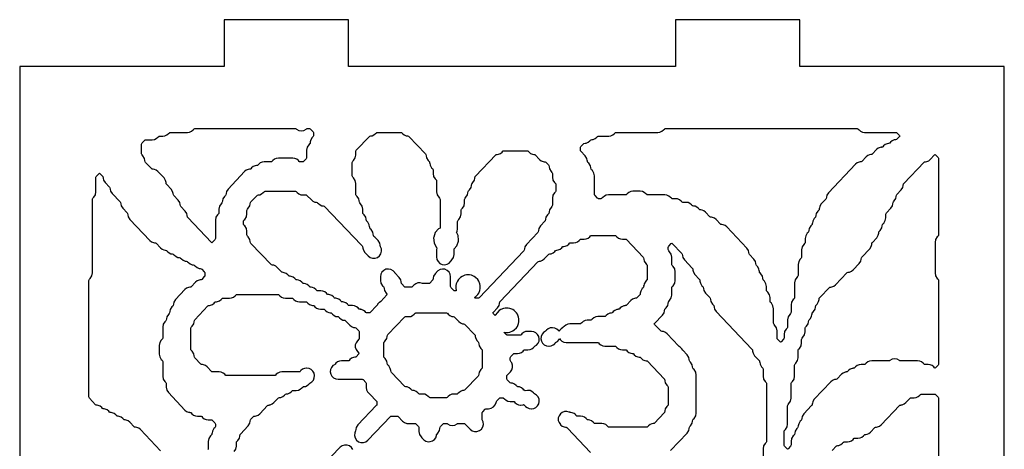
# Model space of a CAD drawing. Header units: millimetres. Extents: x 10 to 410, y 18 to 283.
# Drawn here: x 148 to 211.3, y 255.4 to 283 of the extents above; entities that cross this region are included whole.
import ezdxf

# ---------------------------------------------------------------- set-up
doc = ezdxf.new("R2010")
doc.units = ezdxf.units.MM
doc.layers.add('CUT', color=1, linetype='Continuous')

msp = doc.modelspace()

# ---------------------------------------------------------------- linework, layer by layer
at = {"layer": 'CUT'}
for points in [[(190.134, 157), (198.134, 157), (198.134, 160), (211.2679, 160), (211.2679, 280), (198.134, 280), (198.134, 283), (190.134, 283), (190.134, 280), (169.134, 280), (169.134, 283), (161.134, 283), (161.134, 280), (148, 280), (148, 160), (161.134, 160), (161.134, 157), (169.134, 157), (169.134, 160), (190.134, 160)], [(155.8349, 274.3902), (155.8349, 275.0051), (155.8435, 275.0494), (155.8678, 275.0874), (156.0372, 275.2652), (156.0624, 275.2853), (156.0943, 275.2896), (156.523, 275.2896), (156.6563, 275.3077), (156.78, 275.3607), (156.885, 275.4448), (156.9395, 275.502), (156.9647, 275.5221), (156.9966, 275.5264), (157.1998, 275.5264), (157.3331, 275.5445), (157.4567, 275.5975), (157.5618, 275.6815), (157.6163, 275.7388), (157.6414, 275.7589), (157.6734, 275.7632), (158.7788, 275.7632), (158.9122, 275.7813), (159.0358, 275.8343), (159.1409, 275.9183), (159.1954, 275.9755), (159.2205, 275.9957), (159.2525, 276), (165.7268, 276), (165.7587, 275.9957), (165.7866, 275.9733), (165.9335, 275.892), (166.099, 275.8638), (166.2645, 275.892), (166.4113, 275.9733), (166.4392, 275.9957), (166.4711, 276), (166.6291, 276), (166.6611, 275.9957), (166.6862, 275.9755), (166.8556, 275.7978), (166.88, 275.7598), (166.8885, 275.7155), (166.8885, 275.5741), (166.88, 275.5298), (166.8556, 275.4919), (166.8009, 275.4345), (166.6987, 275.2753), (166.674, 275.147), (166.672, 275.1474), (166.6544, 275.0563), (166.63, 275.0183), (166.5753, 274.9609), (166.4731, 274.8018), (166.4373, 274.616), (166.4373, 274.1534), (166.4288, 274.1091), (166.4044, 274.0712), (166.2351, 273.8934), (166.2099, 273.8733), (166.178, 273.8689), (166.02, 273.8689), (165.988, 273.8733), (165.9629, 273.8934), (165.9084, 273.9506), (165.8033, 274.0346), (165.6797, 274.0876), (165.5464, 274.1057), (164.6213, 274.1057), (164.488, 274.0876), (164.3644, 274.0346), (164.2593, 273.9506), (164.2048, 273.8934), (164.1796, 273.8733), (164.1477, 273.8689), (163.719, 273.8689), (163.5857, 273.8508), (163.462, 273.7978), (163.357, 273.7138), (163.3025, 273.6566), (163.2773, 273.6365), (163.2119, 273.6276), (163.2123, 273.6246), (163.1345, 273.614), (163.0109, 273.5611), (162.9058, 273.477), (162.8513, 273.4198), (162.8261, 273.3997), (162.7607, 273.3908), (162.7611, 273.3878), (162.6834, 273.3773), (162.5597, 273.3243), (162.4546, 273.2402), (161.3869, 272.1195), (161.2847, 271.9603), (161.26, 271.832), (161.2579, 271.8324), (161.2404, 271.7413), (161.216, 271.7033), (161.1613, 271.6459), (161.0591, 271.4867), (161.0344, 271.3585), (161.0324, 271.3588), (161.0148, 271.2677), (160.9904, 271.2297), (160.9357, 271.1723), (160.8335, 271.0132), (160.7978, 270.8274), (160.7978, 270.6016), (160.7892, 270.5573), (160.7648, 270.5194), (160.7102, 270.462), (160.6079, 270.3028), (160.5722, 270.1171), (160.5722, 268.9441), (160.5636, 268.8998), (160.5393, 268.8619), (160.3746, 268.689), (160.3466, 268.6678), (160.3186, 268.689), (158.8004, 270.2826), (158.776, 270.3205), (158.7585, 270.4117), (158.7564, 270.4113), (158.7317, 270.5396), (158.6295, 270.6988), (158.3493, 270.9929), (158.3249, 271.0309), (158.3073, 271.1221), (158.3053, 271.1217), (158.2806, 271.25), (158.1784, 271.4091), (157.8981, 271.7033), (157.8737, 271.7413), (157.8561, 271.8324), (157.8541, 271.832), (157.8294, 271.9603), (157.7272, 272.1195), (157.4469, 272.4137), (157.4225, 272.4516), (157.405, 272.5428), (157.4029, 272.5424), (157.3782, 272.6707), (157.276, 272.8298), (156.885, 273.2402), (156.78, 273.3243), (156.6563, 273.3773), (156.5785, 273.3878), (156.5789, 273.3908), (156.5135, 273.3997), (156.4884, 273.4198), (156.0934, 273.8344), (156.069, 273.8723), (156.0515, 273.9635), (156.0494, 273.9631), (156.0247, 274.0914), (155.9225, 274.2505), (155.8678, 274.3079), (155.8435, 274.3459)], [(184.6318, 275.208), (184.6863, 275.2652), (184.7115, 275.2853), (184.7769, 275.2942), (184.7765, 275.2972), (184.8543, 275.3077), (184.9779, 275.3607), (185.083, 275.4448), (185.1375, 275.502), (185.1626, 275.5221), (185.1946, 275.5264), (185.8489, 275.5264), (185.9822, 275.5445), (186.1058, 275.5975), (186.2109, 275.6815), (186.2654, 275.7388), (186.2905, 275.7589), (186.3225, 275.7632), (189.007, 275.7632), (189.1403, 275.7813), (189.264, 275.8343), (189.369, 275.9183), (189.4236, 275.9755), (189.4487, 275.9957), (189.4806, 276), (201.8202, 276), (201.8521, 275.9957), (201.8773, 275.9755), (201.9318, 275.9183), (202.0368, 275.8343), (202.1605, 275.7813), (202.2938, 275.7632), (204.3016, 275.7632), (204.3335, 275.7589), (204.3587, 275.7388), (204.5346, 275.554), (204.5539, 275.5264), (204.5346, 275.4988), (204.3587, 275.3141), (204.3335, 275.294), (204.2681, 275.2851), (204.2685, 275.2821), (204.1907, 275.2715), (204.0671, 275.2186), (203.962, 275.1345), (203.9075, 275.0773), (203.8823, 275.0572), (203.8169, 275.0483), (203.8173, 275.0453), (203.7395, 275.0348), (203.6159, 274.9818), (203.5108, 274.8977), (203.4563, 274.8405), (203.4312, 274.8204), (203.3658, 274.8115), (203.3662, 274.8085), (203.2884, 274.798), (203.1647, 274.745), (203.0597, 274.661), (202.7796, 274.367), (202.7544, 274.3468), (202.689, 274.3379), (202.6894, 274.335), (202.6116, 274.3244), (202.488, 274.2714), (202.3829, 274.1874), (202.1028, 273.8934), (202.0777, 273.8733), (202.0123, 273.8644), (202.0127, 273.8614), (201.9349, 273.8508), (201.8112, 273.7978), (201.7062, 273.7138), (199.9617, 271.8827), (199.8595, 271.7235), (199.8348, 271.5952), (199.8327, 271.5956), (199.8152, 271.5045), (199.7908, 271.4665), (199.5105, 271.1723), (199.4083, 271.0132), (199.3836, 270.8849), (199.3816, 270.8853), (199.364, 270.7941), (199.3396, 270.7561), (199.2849, 270.6988), (199.1827, 270.5396), (199.158, 270.4113), (199.156, 270.4117), (199.1384, 270.3205), (199.114, 270.2826), (199.0593, 270.2252), (198.9571, 270.066), (198.9324, 269.9377), (198.9304, 269.9381), (198.9128, 269.847), (198.8884, 269.809), (198.8338, 269.7516), (198.7316, 269.5925), (198.7068, 269.4642), (198.7048, 269.4646), (198.6872, 269.3734), (198.6629, 269.3354), (198.6082, 269.278), (198.506, 269.1189), (198.4702, 268.9331), (198.4702, 268.7073), (198.4617, 268.663), (198.4373, 268.6251), (198.3826, 268.5677), (198.2804, 268.4085), (198.2446, 268.2228), (198.2446, 267.7602), (198.2361, 267.7159), (198.2117, 267.6779), (198.157, 267.6205), (198.0548, 267.4614), (198.019, 267.2756), (198.019, 266.5763), (198.0105, 266.532), (197.9861, 266.494), (197.9314, 266.4366), (197.8292, 266.2774), (197.7934, 266.0917), (197.7934, 265.1555), (197.7849, 265.1112), (197.7605, 265.0733), (197.7058, 265.0159), (197.6036, 264.8567), (197.5679, 264.671), (197.5679, 264.2084), (197.5593, 264.1641), (197.5349, 264.1261), (197.4803, 264.0687), (197.3781, 263.9096), (197.3423, 263.7238), (197.3423, 263.2612), (197.3337, 263.2169), (197.3094, 263.179), (197.2547, 263.1216), (197.1525, 262.9624), (197.1167, 262.7767), (197.1167, 262.5509), (197.1082, 262.5066), (197.0838, 262.4686), (196.9191, 262.2958), (196.8911, 262.2746), (196.8631, 262.2958), (196.6984, 262.4686), (196.6741, 262.5066), (196.6655, 262.5509), (196.6655, 263.0135), (196.6297, 263.1992), (196.5275, 263.3584), (196.4729, 263.4158), (196.4485, 263.4537), (196.4399, 263.498), (196.4399, 264.4342), (196.4042, 264.6199), (196.302, 264.7791), (196.2473, 264.8365), (196.2229, 264.8745), (196.2144, 264.9188), (196.2144, 265.1446), (196.1786, 265.3303), (196.0764, 265.4894), (196.0217, 265.5468), (195.9973, 265.5848), (195.9888, 265.6291), (195.9888, 265.8549), (195.953, 266.0407), (195.8508, 266.1998), (195.7961, 266.2572), (195.7717, 266.2952), (195.7542, 266.3863), (195.7521, 266.3859), (195.7274, 266.5142), (195.6252, 266.6734), (195.5705, 266.7308), (195.5461, 266.7687), (195.5286, 266.8599), (195.5265, 266.8595), (195.5018, 266.9878), (195.3996, 267.147), (195.3449, 267.2044), (195.3206, 267.2423), (195.303, 267.3335), (195.301, 267.3331), (195.2762, 267.4614), (195.174, 267.6205), (194.8938, 267.9147), (194.8694, 267.9527), (194.8518, 268.0438), (194.8498, 268.0434), (194.8251, 268.1717), (194.7229, 268.3309), (193.4295, 269.6884), (193.3245, 269.7725), (193.2008, 269.8255), (193.123, 269.836), (193.1235, 269.839), (193.058, 269.8479), (193.0329, 269.868), (192.7528, 270.162), (192.6477, 270.246), (192.5241, 270.299), (192.4463, 270.3096), (192.4467, 270.3126), (192.3813, 270.3215), (192.3561, 270.3416), (192.076, 270.6356), (191.971, 270.7196), (191.8473, 270.7726), (191.7695, 270.7832), (191.77, 270.7862), (191.7045, 270.795), (191.6794, 270.8152), (191.6249, 270.8724), (191.5198, 270.9564), (191.3962, 271.0094), (191.3184, 271.0199), (191.3188, 271.0229), (191.2534, 271.0318), (191.2282, 271.0519), (191.1737, 271.1092), (191.0687, 271.1932), (190.945, 271.2462), (190.8117, 271.2643), (190.6086, 271.2643), (190.5766, 271.2686), (190.5515, 271.2887), (190.497, 271.3459), (190.3919, 271.43), (190.2683, 271.483), (190.135, 271.5011), (189.9318, 271.5011), (189.8999, 271.5054), (189.8747, 271.5255), (189.8202, 271.5827), (189.7152, 271.6668), (189.5915, 271.7197), (189.4582, 271.7378), (188.3527, 271.7378), (188.3208, 271.7422), (188.2956, 271.7623), (188.2411, 271.8195), (188.1361, 271.9035), (188.0124, 271.9565), (187.8791, 271.9746), (187.4053, 271.9746), (187.272, 271.9565), (187.1483, 271.9035), (187.0432, 271.8195), (186.9887, 271.7623), (186.9636, 271.7422), (186.9317, 271.7378), (185.8262, 271.7378), (185.6929, 271.7197), (185.5692, 271.6668), (185.4642, 271.5827), (185.4097, 271.5255), (185.3845, 271.5054), (185.3526, 271.5011), (185.1946, 271.5011), (185.1626, 271.5054), (185.1375, 271.5255), (184.9681, 271.7033), (184.9437, 271.7413), (184.9352, 271.7856), (184.9352, 272.9585), (184.8994, 273.1442), (184.7972, 273.3034), (184.7425, 273.3608), (184.7181, 273.3988), (184.7006, 273.4899), (184.6985, 273.4895), (184.6738, 273.6178), (184.5716, 273.777), (184.5169, 273.8344), (184.4926, 273.8723), (184.475, 273.9635), (184.473, 273.9631), (184.4482, 274.0914), (184.346, 274.2505), (184.0658, 274.5447), (184.0414, 274.5827), (184.0329, 274.627), (184.0329, 274.7684), (184.0414, 274.8127), (184.0658, 274.8506), (184.2351, 275.0284), (184.2603, 275.0485), (184.3257, 275.0574), (184.3253, 275.0604), (184.4031, 275.071), (184.5267, 275.1239)], [(174.7622, 268.3863), (174.8078, 268.3468), (174.7839, 268.2228), (174.7839, 267.7578), (174.8095, 267.5999), (174.8837, 267.4581), (174.9988, 267.347), (175.1431, 267.278), (175.3019, 267.2581), (175.4588, 267.2894), (175.5978, 267.3686), (175.7046, 267.4876), (175.7192, 267.5102), (175.7739, 267.5676), (175.8761, 267.7268), (175.9118, 267.9125), (175.9118, 268.2767), (176.0892, 268.4814), (176.1877, 268.7776), (176.1945, 268.832), (176.1722, 269.1433), (176.0735, 269.3404), (176.1017, 269.3843), (176.1374, 269.57), (176.1374, 270.0326), (176.146, 270.0769), (176.1703, 270.1149), (176.225, 270.1723), (176.3272, 270.3314), (176.363, 270.5172), (176.363, 270.743), (176.3715, 270.7873), (176.3959, 270.8252), (176.4506, 270.8826), (176.5528, 271.0418), (176.5886, 271.2275), (176.5886, 271.4533), (176.5971, 271.4976), (176.6215, 271.5356), (176.6762, 271.593), (176.7784, 271.7522), (176.8031, 271.8804), (176.8052, 271.8801), (176.8227, 271.9712), (176.8471, 272.0092), (176.9018, 272.0666), (177.004, 272.2257), (177.0287, 272.354), (177.0307, 272.3536), (177.0483, 272.4448), (177.0727, 272.4828), (177.1274, 272.5402), (177.2296, 272.6993), (177.2543, 272.8276), (177.2563, 272.8272), (177.2739, 272.9184), (177.2983, 272.9563), (178.5955, 274.318), (178.6207, 274.3382), (178.6861, 274.347), (178.6857, 274.35), (178.7635, 274.3606), (178.8872, 274.4136), (178.9922, 274.4976), (179.0467, 274.5548), (179.0719, 274.5749), (179.1038, 274.5793), (180.6153, 274.5793), (180.6472, 274.5749), (180.6724, 274.5548), (180.7269, 274.4976), (180.832, 274.4136), (180.9556, 274.3606), (181.0334, 274.35), (181.033, 274.347), (181.0984, 274.3382), (181.1236, 274.318), (181.4037, 274.024), (181.5087, 273.94), (181.6324, 273.887), (181.7102, 273.8765), (181.7098, 273.8735), (181.7752, 273.8646), (181.8003, 273.8445), (181.9697, 273.6667), (181.9941, 273.6287), (182.0116, 273.5376), (182.0137, 273.538), (182.0384, 273.4097), (182.1406, 273.2505), (182.1953, 273.1931), (182.2197, 273.1551), (182.2282, 273.1108), (182.2282, 272.885), (182.264, 272.6993), (182.3662, 272.5402), (182.4209, 272.4828), (182.4452, 272.4448), (182.4538, 272.4005), (182.4538, 272.0223), (182.4452, 271.978), (182.4209, 271.9401), (182.3662, 271.8827), (182.264, 271.7235), (182.2282, 271.5378), (182.2282, 271.0752), (182.2197, 271.0309), (182.1953, 270.9929), (182.1406, 270.9355), (182.0384, 270.7764), (182.0137, 270.6481), (182.0116, 270.6485), (181.9941, 270.5573), (181.9697, 270.5194), (181.915, 270.462), (181.8128, 270.3028), (181.7881, 270.1745), (181.786, 270.1749), (181.7685, 270.0838), (181.7441, 270.0458), (181.4638, 269.7516), (181.3616, 269.5925), (181.3369, 269.4642), (181.3349, 269.4646), (181.3173, 269.3734), (181.2929, 269.3354), (180.5615, 268.5677), (180.4593, 268.4085), (180.4346, 268.2802), (180.4325, 268.2806), (180.415, 268.1895), (180.3906, 268.1515), (177.5142, 265.1323), (177.4891, 265.1122), (177.4571, 265.1078), (177.2991, 265.1078), (177.2672, 265.1122), (177.2472, 265.1282), (177.2327, 265.1487), (177.2559, 265.1697), (177.2972, 265.1972), (177.4351, 265.3352), (177.498, 265.4293), (177.5727, 265.6096), (177.5948, 265.7206), (177.5948, 265.9157), (177.5727, 266.0268), (177.498, 266.207), (177.4351, 266.3012), (177.2972, 266.4391), (177.203, 266.502), (177.0228, 266.5767), (176.9117, 266.5988), (176.7166, 266.5988), (176.6056, 266.5767), (176.4253, 266.502), (176.3312, 266.4391), (176.1932, 266.3012), (176.1303, 266.207), (176.0557, 266.0268), (176.0336, 265.9157), (176.0336, 265.7206), (176.0541, 265.6176), (176.0556, 265.586), (176.0244, 265.5814), (175.9456, 265.5814), (175.9137, 265.5857), (175.8885, 265.6059), (175.7192, 265.7836), (175.6948, 265.8216), (175.6863, 265.8659), (175.6863, 266.4832), (175.6607, 266.6411), (175.5865, 266.7829), (175.4714, 266.894), (175.3271, 266.963), (175.1683, 266.9829), (175.0114, 266.9517), (174.8724, 266.8725), (174.7656, 266.7534), (174.751, 266.7308), (174.6963, 266.6734), (174.5941, 266.5142), (174.5694, 266.3859), (174.5674, 266.3863), (174.5498, 266.2952), (174.5254, 266.2572), (174.3561, 266.0794), (174.3309, 266.0593), (174.299, 266.055), (173.9154, 266.055), (173.8814, 266.0596), (173.7375, 266.0968), (173.5864, 266.0891), (173.4446, 266.0367), (173.3249, 265.9442), (173.2282, 265.8426), (173.203, 265.8225), (173.1711, 265.8182), (172.7875, 265.8182), (172.7555, 265.8225), (172.7304, 265.8426), (172.561, 266.0204), (172.5366, 266.0584), (172.5191, 266.1495), (172.517, 266.1491), (172.4923, 266.2774), (172.3901, 266.4366), (172.1098, 266.7308), (172.0953, 266.7534), (171.9884, 266.8725), (171.8494, 266.9517), (171.6925, 266.9829), (171.5338, 266.963), (171.3895, 266.894), (171.2743, 266.7829), (171.2002, 266.6411), (171.1746, 266.4832), (171.1746, 266.255), (171.2104, 266.0693), (171.3126, 265.9101), (171.3673, 265.8527), (171.3916, 265.8148), (171.4092, 265.7236), (171.4112, 265.724), (171.436, 265.5957), (171.5382, 265.4366), (171.5995, 265.3722), (171.6187, 265.3446), (171.5995, 265.317), (171.2026, 264.9004), (171.115, 264.8342), (171.1041, 264.8284), (170.9945, 264.7168), (170.9822, 264.6919), (170.9227, 264.6066), (170.5211, 264.1851), (170.496, 264.165), (170.4641, 264.1607), (170.306, 264.1607), (170.2741, 264.165), (170.249, 264.1851), (170.1945, 264.2423), (170.0894, 264.3264), (169.9657, 264.3794), (169.888, 264.3899), (169.8884, 264.3929), (169.823, 264.4018), (169.7978, 264.4219), (169.7433, 264.4791), (169.6382, 264.5632), (169.5146, 264.6162), (169.3813, 264.6342), (169.1482, 264.6342), (169.132, 264.6445), (169.1156, 264.6515), (169.0821, 264.6996), (169.0665, 264.7159), (168.9615, 264.8), (168.8378, 264.8529), (168.76, 264.8635), (168.7604, 264.8665), (168.7441, 264.8687), (168.7251, 264.8682), (168.7045, 264.871), (168.697, 264.871), (168.6809, 264.8813), (168.6645, 264.8883), (168.6309, 264.9364), (168.6154, 264.9527), (168.5103, 265.0367), (168.3867, 265.0897), (168.3089, 265.1003), (168.3093, 265.1033), (168.2929, 265.1055), (168.2739, 265.105), (168.2534, 265.1078), (168.2458, 265.1078), (168.2297, 265.118), (168.2133, 265.1251), (168.1797, 265.1732), (168.1642, 265.1895), (168.0591, 265.2735), (167.9355, 265.3265), (167.8577, 265.3371), (167.8581, 265.3401), (167.8418, 265.3423), (167.8228, 265.3418), (167.8022, 265.3446), (167.7981, 265.3446), (167.7675, 265.3691), (167.713, 265.4263), (167.608, 265.5103), (167.4843, 265.5633), (167.351, 265.5814), (167.1179, 265.5814), (167.1018, 265.5916), (167.0854, 265.5986), (167.0518, 265.6468), (167.0363, 265.6631), (166.9312, 265.7471), (166.8076, 265.8001), (166.7298, 265.8106), (166.7302, 265.8136), (166.7139, 265.8159), (166.6949, 265.8154), (166.6743, 265.8182), (166.6702, 265.8182), (166.6396, 265.8426), (166.5851, 265.8999), (166.4801, 265.9839), (166.3564, 266.0369), (166.2786, 266.0474), (166.279, 266.0504), (166.2136, 266.0593), (166.1885, 266.0794), (166.134, 266.1366), (166.0289, 266.2207), (165.9052, 266.2737), (165.8274, 266.2842), (165.8279, 266.2872), (165.7624, 266.2961), (165.7373, 266.3162), (165.6828, 266.3734), (165.5777, 266.4575), (165.4541, 266.5104), (165.3763, 266.521), (165.3767, 266.524), (165.3113, 266.5329), (165.2861, 266.553), (165.2316, 266.6102), (165.1266, 266.6942), (165.0029, 266.7472), (164.9251, 266.7578), (164.9255, 266.7608), (164.8601, 266.7697), (164.835, 266.7898), (164.5549, 267.0838), (164.4498, 267.1678), (164.3262, 267.2208), (164.2484, 267.2314), (164.2488, 267.2344), (164.1834, 267.2432), (164.1582, 267.2634), (162.8609, 268.6251), (162.8365, 268.663), (162.819, 268.7542), (162.8169, 268.7538), (162.7922, 268.8821), (162.69, 269.0412), (162.6353, 269.0986), (162.611, 269.1366), (162.6024, 269.1809), (162.6024, 269.4067), (162.5666, 269.5925), (162.4644, 269.7516), (162.4098, 269.809), (162.3854, 269.847), (162.3768, 269.8913), (162.3768, 270.0326), (162.3854, 270.0769), (162.4098, 270.1149), (162.4644, 270.1723), (162.5666, 270.3314), (162.6024, 270.5172), (162.6024, 270.743), (162.611, 270.7873), (162.6353, 270.8252), (162.69, 270.8826), (162.7922, 271.0418), (162.8169, 271.1701), (162.819, 271.1697), (162.8365, 271.2609), (162.8609, 271.2988), (163.2559, 271.7134), (163.281, 271.7335), (163.3464, 271.7424), (163.346, 271.7454), (163.4238, 271.7559), (163.5475, 271.8089), (163.6525, 271.893), (163.707, 271.9502), (163.7322, 271.9703), (163.7641, 271.9746), (165.7268, 271.9746), (165.7587, 271.9703), (165.7839, 271.9502), (165.8384, 271.893), (165.9435, 271.8089), (166.0671, 271.7559), (166.2004, 271.7378), (166.4036, 271.7378), (166.4355, 271.7335), (166.4606, 271.7134), (166.7407, 271.4194), (166.8458, 271.3354), (166.9694, 271.2824), (167.0472, 271.2718), (167.0468, 271.2688), (167.1122, 271.2599), (167.1374, 271.2398), (167.1919, 271.1826), (167.297, 271.0986), (167.4206, 271.0456), (167.4984, 271.035), (167.498, 271.032), (167.5634, 271.0231), (167.5886, 271.003), (169.9422, 268.5325), (170.0155, 268.4773), (170.0363, 268.4292), (170.0557, 268.3283), (170.0577, 268.3287), (170.0825, 268.2004), (170.1847, 268.0412), (170.3933, 267.8222), (170.5237, 267.7239), (170.6788, 267.6729), (170.842, 267.6746), (170.996, 267.7288), (171.1243, 267.8296), (171.2133, 267.9664), (171.2536, 268.1246), (171.2407, 268.2873), (171.185, 268.4165), (171.1656, 268.5174), (171.1635, 268.517), (171.1388, 268.6453), (171.0366, 268.8045), (170.8279, 269.0235), (170.7546, 269.0788), (170.7338, 269.1269), (170.7144, 269.2278), (170.7124, 269.2274), (170.6877, 269.3557), (170.5854, 269.5148), (170.5308, 269.5722), (170.5064, 269.6102), (170.4888, 269.7013), (170.4868, 269.7009), (170.4621, 269.8292), (170.3599, 269.9884), (170.3052, 270.0458), (170.2808, 270.0838), (170.2632, 270.1749), (170.2612, 270.1745), (170.2365, 270.3028), (170.1343, 270.462), (170.0796, 270.5194), (170.0552, 270.5573), (170.0467, 270.6016), (170.0467, 270.8274), (170.0109, 271.0132), (169.9087, 271.1723), (169.854, 271.2297), (169.8296, 271.2677), (169.8121, 271.3588), (169.81, 271.3585), (169.7853, 271.4867), (169.6831, 271.6459), (169.6284, 271.7033), (169.604, 271.7413), (169.5955, 271.7856), (169.5955, 272.4849), (169.5597, 272.6707), (169.4575, 272.8298), (169.4028, 272.8872), (169.3785, 272.9252), (169.3699, 272.9695), (169.3699, 273.8212), (169.3785, 273.8655), (169.4028, 273.9035), (169.4575, 273.9609), (169.5597, 274.12), (169.5955, 274.3058), (169.5955, 274.5316), (169.604, 274.5759), (169.6284, 274.6138), (170.4745, 275.502), (170.4997, 275.5221), (170.5651, 275.531), (170.5647, 275.534), (170.6425, 275.5445), (170.7661, 275.5975), (170.8712, 275.6815), (170.9257, 275.7388), (170.9509, 275.7589), (170.9828, 275.7632), (172.4943, 275.7632), (172.5262, 275.7589), (172.5514, 275.7388), (172.6059, 275.6815), (172.711, 275.5975), (172.8346, 275.5445), (172.9124, 275.534), (172.912, 275.531), (172.9774, 275.5221), (173.0026, 275.502), (174.0743, 274.377), (174.0986, 274.3391), (174.1162, 274.2479), (174.1182, 274.2483), (174.143, 274.12), (174.2452, 273.9609), (174.2998, 273.9035), (174.3242, 273.8655), (174.3418, 273.7743), (174.3438, 273.7747), (174.3685, 273.6464), (174.4707, 273.4873), (174.5254, 273.4299), (174.5498, 273.3919), (174.5583, 273.3476), (174.5583, 273.1218), (174.5941, 272.9361), (174.6963, 272.7769), (174.751, 272.7195), (174.7754, 272.6816), (174.7839, 272.6373), (174.7839, 271.9379), (174.8197, 271.7522), (174.9219, 271.593), (174.9766, 271.5356), (175.001, 271.4976), (175.0095, 271.4533), (175.0095, 269.6131), (174.9098, 269.5632), (174.7055, 269.3273), (174.6069, 269.0311), (174.6001, 268.9768), (174.6224, 268.6654)], [(197.1167, 256.5358), (197.1252, 256.5801), (197.1496, 256.6181), (197.2043, 256.6755), (197.3065, 256.8346), (197.3423, 257.0203), (197.3423, 258.1933), (197.3508, 258.2376), (197.3752, 258.2756), (197.4299, 258.333), (197.5321, 258.4921), (197.5679, 258.6778), (197.5679, 259.614), (197.5764, 259.6583), (197.6008, 259.6963), (197.6555, 259.7537), (197.7577, 259.9128), (197.7934, 260.0986), (197.7934, 260.7979), (197.802, 260.8423), (197.8264, 260.8802), (197.881, 260.9376), (197.9833, 261.0968), (198.019, 261.2825), (198.019, 261.7451), (198.0276, 261.7894), (198.0519, 261.8274), (198.1066, 261.8848), (198.2088, 262.0439), (198.2446, 262.2296), (198.2446, 262.4555), (198.2531, 262.4998), (198.2775, 262.5377), (198.3322, 262.5951), (198.4344, 262.7543), (198.4702, 262.94), (198.4702, 263.1658), (198.4787, 263.2101), (198.5031, 263.2481), (198.5578, 263.3055), (198.66, 263.4646), (198.6847, 263.5929), (198.6868, 263.5925), (198.7043, 263.6837), (198.7287, 263.7217), (198.7834, 263.7791), (198.8856, 263.9382), (198.9103, 264.0665), (198.9123, 264.0661), (198.9299, 264.1573), (198.9543, 264.1952), (199.009, 264.2526), (199.1112, 264.4118), (199.1359, 264.5401), (199.1379, 264.5397), (199.1555, 264.6308), (199.1799, 264.6688), (199.2345, 264.7262), (199.3368, 264.8853), (199.3615, 265.0136), (199.3635, 265.0132), (199.3811, 265.1044), (199.4054, 265.1424), (200.026, 265.7937), (200.0511, 265.8138), (200.1165, 265.8227), (200.1161, 265.8257), (200.1939, 265.8363), (200.3176, 265.8893), (200.4226, 265.9733), (201.1539, 266.7409), (201.1791, 266.761), (201.2445, 266.7699), (201.2441, 266.7729), (201.3218, 266.7834), (201.4455, 266.8364), (201.5506, 266.9204), (201.9415, 267.3308), (202.0438, 267.49), (202.0685, 267.6183), (202.0705, 267.6179), (202.0881, 267.7091), (202.1124, 267.747), (202.6183, 268.278), (202.7205, 268.4371), (202.7452, 268.5654), (202.7473, 268.565), (202.7648, 268.6562), (202.7892, 268.6942), (203.0695, 268.9884), (203.1717, 269.1475), (203.1964, 269.2758), (203.1984, 269.2754), (203.216, 269.3666), (203.2404, 269.4045), (203.295, 269.4619), (203.3973, 269.6211), (203.422, 269.7494), (203.424, 269.749), (203.4416, 269.8401), (203.4659, 269.8781), (203.5206, 269.9355), (203.6228, 270.0947), (203.6586, 270.2804), (203.6586, 270.5062), (203.6671, 270.5505), (203.6915, 270.5885), (203.9718, 270.8826), (204.074, 271.0418), (204.0987, 271.1701), (204.1008, 271.1697), (204.1183, 271.2609), (204.1427, 271.2988), (204.1974, 271.3562), (204.2996, 271.5154), (204.3243, 271.6437), (204.3263, 271.6433), (204.3439, 271.7344), (204.3683, 271.7724), (204.6485, 272.0666), (204.7508, 272.2257), (204.7755, 272.354), (204.7775, 272.3536), (204.7951, 272.4448), (204.8194, 272.4828), (206.1167, 273.8445), (206.1419, 273.8646), (206.2073, 273.8735), (206.2069, 273.8765), (206.2847, 273.887), (206.4083, 273.94), (206.5134, 274.024), (206.7888, 274.3131), (206.8168, 274.3343), (206.8448, 274.3131), (207.0095, 274.1403), (207.0338, 274.1023), (207.0424, 274.058), (207.0424, 269.1809), (207.0338, 269.1366), (207.0095, 269.0986), (206.9548, 269.0412), (206.8526, 268.8821), (206.8168, 268.6964), (206.8168, 266.7286), (206.8526, 266.5429), (206.9548, 266.3837), (207.0095, 266.3263), (207.0338, 266.2883), (207.0424, 266.244), (207.0424, 260.8934), (207.0338, 260.8491), (207.0095, 260.8111), (206.8448, 260.6383), (206.8168, 260.6171), (206.7888, 260.6383), (206.739, 260.6906), (206.6339, 260.7746), (206.5103, 260.8276), (206.377, 260.8457), (206.1738, 260.8457), (206.1419, 260.85), (206.1167, 260.8701), (206.0622, 260.9273), (205.9572, 261.0114), (205.8335, 261.0644), (205.7002, 261.0825), (204.5947, 261.0825), (204.5628, 261.0868), (204.5349, 261.1091), (204.3881, 261.1905), (204.2226, 261.2187), (204.0571, 261.1905), (203.9102, 261.1091), (203.8823, 261.0868), (203.8504, 261.0825), (202.7449, 261.0825), (202.6116, 261.0644), (202.488, 261.0114), (202.3829, 260.9273), (202.3284, 260.8701), (202.3033, 260.85), (202.2713, 260.8457), (202.0682, 260.8457), (201.9349, 260.8276), (201.8112, 260.7746), (201.7062, 260.6906), (201.6517, 260.6333), (201.6265, 260.6132), (201.5611, 260.6043), (201.5615, 260.6013), (201.4837, 260.5908), (201.3601, 260.5378), (201.255, 260.4538), (201.2005, 260.3966), (201.1753, 260.3764), (201.1099, 260.3675), (201.1103, 260.3646), (201.0325, 260.354), (200.9089, 260.301), (200.8038, 260.217), (200.5237, 259.923), (200.4986, 259.9029), (200.4332, 259.894), (200.4336, 259.891), (200.3558, 259.8804), (200.2321, 259.8274), (200.1271, 259.7434), (199.0593, 258.6226), (198.9571, 258.4635), (198.9324, 258.3352), (198.9304, 258.3356), (198.9128, 258.2444), (198.8884, 258.2065), (198.3826, 257.6755), (198.2804, 257.5163), (198.2557, 257.388), (198.2536, 257.3884), (198.2361, 257.2973), (198.2117, 257.2593), (198.157, 257.2019), (198.0548, 257.0428), (198.0301, 256.9145), (198.0281, 256.9149), (198.0105, 256.8237), (197.9861, 256.7857), (197.9314, 256.7283), (197.8292, 256.5692), (197.8045, 256.4409), (197.8025, 256.4413), (197.7849, 256.3501), (197.7605, 256.3122), (197.7058, 256.2548), (197.6036, 256.0956), (197.5679, 255.9099), (197.5679, 255.6841), (197.5593, 255.6398), (197.5349, 255.6018), (197.3703, 255.429), (197.3423, 255.4078), (197.3143, 255.429), (197.1496, 255.6018), (197.1252, 255.6398), (197.1167, 255.6841)], [(172.7555, 263.9196), (172.7875, 263.9239), (172.9906, 263.9239), (173.1239, 263.942), (173.2476, 263.995), (173.3526, 264.079), (173.4071, 264.1362), (173.4323, 264.1563), (173.4642, 264.1607), (175.4269, 264.1607), (175.4588, 264.1563), (175.484, 264.1362), (175.5385, 264.079), (175.6435, 263.995), (175.7672, 263.942), (175.845, 263.9314), (175.8446, 263.9284), (175.91, 263.9196), (175.9352, 263.8994), (176.2152, 263.6054), (176.3203, 263.5214), (176.4439, 263.4684), (176.5217, 263.4579), (176.5213, 263.4549), (176.5867, 263.446), (176.6119, 263.4259), (177.2324, 262.7745), (177.2568, 262.7365), (177.2744, 262.6454), (177.2764, 262.6458), (177.3011, 262.5175), (177.4033, 262.3583), (177.458, 262.3009), (177.4824, 262.263), (177.5, 262.1718), (177.502, 262.1722), (177.5267, 262.0439), (177.6289, 261.8848), (177.6836, 261.8274), (177.708, 261.7894), (177.7165, 261.7451), (177.7165, 260.6566), (177.708, 260.6123), (177.6836, 260.5743), (177.6289, 260.5169), (177.5267, 260.3578), (177.502, 260.2295), (177.5, 260.2299), (177.4824, 260.1387), (177.458, 260.1008), (176.6119, 259.2126), (176.5867, 259.1925), (176.5213, 259.1836), (176.5217, 259.1806), (176.4439, 259.1701), (176.3203, 259.1171), (176.2152, 259.033), (176.1607, 258.9758), (176.1356, 258.9557), (176.1036, 258.9514), (175.9005, 258.9514), (175.7672, 258.9333), (175.6435, 258.8803), (175.5385, 258.7963), (175.484, 258.739), (175.4588, 258.7189), (175.4269, 258.7146), (174.3665, 258.7146), (174.3346, 258.7189), (174.3095, 258.739), (174.255, 258.7963), (174.1499, 258.8803), (174.0262, 258.9333), (173.8929, 258.9514), (173.6898, 258.9514), (173.6579, 258.9557), (173.6327, 258.9758), (173.5782, 259.033), (173.4732, 259.1171), (173.3495, 259.1701), (173.2717, 259.1806), (173.2721, 259.1836), (173.2067, 259.1925), (173.1815, 259.2126), (173.127, 259.2698), (173.022, 259.3539), (172.8983, 259.4068), (172.8205, 259.4174), (172.8209, 259.4204), (172.7555, 259.4293), (172.7304, 259.4494), (171.8843, 260.3375), (171.8599, 260.3755), (171.8423, 260.4667), (171.8403, 260.4663), (171.8156, 260.5946), (171.7134, 260.7537), (171.6587, 260.8111), (171.6343, 260.8491), (171.6167, 260.9402), (171.6147, 260.9398), (171.59, 261.0681), (171.4878, 261.2273), (171.4331, 261.2847), (171.4087, 261.3227), (171.4002, 261.367), (171.4002, 262.2187), (171.4087, 262.263), (171.4331, 262.3009), (171.4878, 262.3583), (171.59, 262.5175), (171.6147, 262.6458), (171.6167, 262.6454), (171.6343, 262.7365), (171.6587, 262.7745), (172.7304, 263.8994)]]:
    msp.add_lwpolyline(points, close=True, dxfattribs=at)
for points in [[(157.0504, 255.3076), (155.7571, 256.6652), (155.6521, 256.7492), (155.5284, 256.8022), (155.4506, 256.8128), (155.451, 256.8158), (155.3856, 256.8246), (155.3604, 256.8448), (155.0804, 257.1388), (154.9753, 257.2228), (154.8517, 257.2758), (154.7739, 257.2863), (154.7743, 257.2893), (154.7089, 257.2982), (154.6837, 257.3183), (154.6292, 257.3755), (154.5241, 257.4596), (154.4005, 257.5126), (154.3227, 257.5231), (154.3231, 257.5261), (154.2577, 257.535), (154.2325, 257.5551), (154.178, 257.6123), (154.073, 257.6964), (153.9493, 257.7493), (153.8715, 257.7599), (153.8719, 257.7629), (153.8065, 257.7718), (153.7814, 257.7919), (153.7269, 257.8491), (153.6218, 257.9331), (153.4982, 257.9861), (153.4204, 257.9967), (153.4208, 257.9997), (153.3554, 258.0086), (153.3302, 258.0287), (153.2757, 258.0859), (153.1706, 258.1699), (153.047, 258.2229), (152.9692, 258.2335), (152.9696, 258.2365), (152.9042, 258.2453), (152.879, 258.2655), (152.4841, 258.68), (152.4597, 258.718), (152.4512, 258.7623), (152.4512, 266.244), (152.4597, 266.2883), (152.4841, 266.3263), (152.5388, 266.3837), (152.641, 266.5429), (152.6768, 266.7286), (152.6768, 271.4533), (152.6853, 271.4976), (152.7097, 271.5356), (152.7643, 271.593), (152.8666, 271.7522), (152.9023, 271.9379), (152.9023, 272.8741), (152.9109, 272.9184), (152.9352, 272.9563), (153.0999, 273.1292), (153.1279, 273.1504), (153.1559, 273.1292), (153.3206, 272.9563), (153.345, 272.9184), (153.3625, 272.8272), (153.3646, 272.8276), (153.3893, 272.6993), (153.4915, 272.5402), (153.7718, 272.246), (153.7961, 272.208), (153.8137, 272.1168), (153.8157, 272.1172), (153.8404, 271.9889), (153.9427, 271.8298), (154.4485, 271.2988), (154.4729, 271.2609), (154.4904, 271.1697), (154.4925, 271.1701), (154.5172, 271.0418), (154.6194, 270.8826), (154.8997, 270.5885), (154.9241, 270.5505), (154.9416, 270.4593), (154.9436, 270.4597), (154.9684, 270.3314), (155.0706, 270.1723), (156.3639, 268.8147), (156.4689, 268.7307), (156.5926, 268.6777), (156.6704, 268.6672), (156.67, 268.6642), (156.7354, 268.6553), (156.7606, 268.6352), (157.0406, 268.3412), (157.1457, 268.2571), (157.2694, 268.2041), (157.3471, 268.1936), (157.3467, 268.1906), (157.4121, 268.1817), (157.4373, 268.1616), (157.4918, 268.1044), (157.5969, 268.0203), (157.7205, 267.9674), (157.7983, 267.9568), (157.7979, 267.9538), (157.8633, 267.9449), (157.8885, 267.9248), (157.943, 267.8676), (158.048, 267.7836), (158.1717, 267.7306), (158.2495, 267.72), (158.2491, 267.717), (158.3145, 267.7081), (158.3396, 267.688), (158.3941, 267.6308), (158.4992, 267.5468), (158.6229, 267.4938), (158.7006, 267.4832), (158.7002, 267.4802), (158.7656, 267.4714), (158.7908, 267.4512), (158.8453, 267.394), (158.9504, 267.31), (159.074, 267.257), (159.1518, 267.2464), (159.1514, 267.2434), (159.2168, 267.2346), (159.242, 267.2144), (159.2965, 267.1572), (159.4015, 267.0732), (159.5252, 267.0202), (159.603, 267.0097), (159.6026, 267.0067), (159.668, 266.9978), (159.6931, 266.9777), (159.8625, 266.7999), (159.8869, 266.7619), (159.8954, 266.7176), (159.8954, 266.5763), (159.8869, 266.532), (159.8625, 266.494), (159.6931, 266.3162), (159.668, 266.2961), (159.6026, 266.2872), (159.603, 266.2842), (159.5252, 266.2737), (159.4015, 266.2207), (159.2965, 266.1366), (159.0164, 265.8426), (158.9912, 265.8225), (158.9258, 265.8136), (158.9262, 265.8106), (158.8484, 265.8001), (158.7248, 265.7471), (158.6197, 265.6631), (158.0032, 265.0159), (157.9009, 264.8567), (157.8762, 264.7284), (157.8742, 264.7288), (157.8566, 264.6377), (157.8323, 264.5997), (157.7776, 264.5423), (157.6754, 264.3831), (157.6507, 264.2549), (157.6486, 264.2553), (157.6311, 264.1641), (157.6067, 264.1261), (157.552, 264.0687), (157.4498, 263.9096), (157.4251, 263.7813), (157.423, 263.7817), (157.4055, 263.6905), (157.3811, 263.6526), (157.3264, 263.5952), (157.2242, 263.436), (157.1884, 263.2503), (157.1884, 262.5509), (157.1799, 262.5066), (157.1555, 262.4686), (157.1008, 262.4112), (156.9986, 262.2521), (156.9628, 262.0663), (156.9628, 261.5193), (156.9986, 261.3336), (157.1008, 261.1744), (157.1555, 261.117), (157.1799, 261.079), (157.1884, 261.0347), (157.1884, 260.0986), (157.2242, 259.9128), (157.3264, 259.7537), (157.3811, 259.6963), (157.4055, 259.6583), (157.414, 259.614), (157.414, 259.3882), (157.4498, 259.2025), (157.552, 259.0433), (158.6197, 257.9226), (158.7248, 257.8385), (158.8484, 257.7855), (158.9262, 257.775), (158.9258, 257.772), (158.9912, 257.7631), (159.0164, 257.743), (159.0709, 257.6858), (159.1759, 257.6017), (159.2996, 257.5488), (159.4329, 257.5307), (159.6361, 257.5307), (159.668, 257.5263), (159.6931, 257.5062), (159.7476, 257.449), (159.8527, 257.3649), (159.9764, 257.312), (160.1097, 257.2939), (160.3128, 257.2939), (160.3447, 257.2895), (160.3699, 257.2694), (160.5393, 257.0916), (160.5636, 257.0537), (160.5722, 257.0094), (160.5722, 256.868), (160.5636, 256.8237), (160.5393, 256.7857), (160.4846, 256.7283), (160.3824, 256.5692), (160.3577, 256.4409), (160.3556, 256.4413), (160.3381, 256.3501), (160.3137, 256.3122), (160.259, 256.2548), (160.1568, 256.0956), (160.121, 255.9099), (160.121, 255.4473), (160.1125, 255.403), (160.0881, 255.365)], [(161.7877, 255.2547), (161.8899, 255.4139), (161.9257, 255.5996), (161.9257, 255.8254), (161.9342, 255.8697), (161.9586, 255.9077), (162.0133, 255.9651), (162.1155, 256.1243), (162.1402, 256.2525), (162.1422, 256.2521), (162.1598, 256.3433), (162.1842, 256.3813), (162.69, 256.9122), (162.7922, 257.0714), (162.8169, 257.1997), (162.819, 257.1993), (162.8365, 257.2905), (162.8609, 257.3284), (163.0303, 257.5062), (163.0554, 257.5263), (163.1209, 257.5352), (163.1204, 257.5382), (163.1982, 257.5488), (163.3219, 257.6017), (163.4269, 257.6858), (163.9326, 258.2166), (163.9578, 258.2367), (164.0232, 258.2456), (164.0228, 258.2486), (164.1006, 258.2591), (164.2242, 258.3121), (164.3293, 258.3961), (164.6094, 258.6901), (164.6345, 258.7103), (164.6999, 258.7191), (164.6995, 258.7221), (164.7773, 258.7327), (164.901, 258.7857), (165.006, 258.8697), (165.0605, 258.9269), (165.0857, 258.947), (165.1511, 258.9559), (165.1507, 258.9589), (165.2285, 258.9695), (165.3521, 259.0225), (165.4572, 259.1065), (165.5117, 259.1637), (165.5369, 259.1838), (165.5688, 259.1882), (165.7719, 259.1882), (165.9052, 259.2063), (166.0289, 259.2592), (166.134, 259.3433), (166.1885, 259.4005), (166.219, 259.4249), (166.2231, 259.4249), (166.2437, 259.4277), (166.2627, 259.4273), (166.279, 259.4295), (166.2786, 259.4325), (166.3564, 259.443), (166.4801, 259.496), (166.5851, 259.5801), (166.6006, 259.5964), (166.6342, 259.6445), (166.6454, 259.6493), (166.774, 259.7293), (166.8727, 259.8442), (166.9325, 259.9834), (166.9479, 260.1341), (166.9174, 260.2824), (166.8439, 260.4149), (166.7342, 260.5192), (166.5982, 260.5859), (166.4485, 260.6089), (166.426, 260.6089), (166.2927, 260.5908), (166.169, 260.5378), (166.064, 260.4538), (166.0485, 260.4375), (166.0149, 260.3893), (165.9985, 260.3823), (165.9823, 260.3721), (164.8469, 260.3721), (164.7136, 260.354), (164.59, 260.301), (164.4849, 260.217), (164.4304, 260.1598), (164.4052, 260.1396), (164.3733, 260.1353), (161.2827, 260.1353), (161.2508, 260.1396), (161.2256, 260.1598), (161.1711, 260.217), (161.0661, 260.301), (160.9424, 260.354), (160.8091, 260.3721), (160.3804, 260.3721), (160.3484, 260.3764), (160.3233, 260.3966), (160.0432, 260.6906), (159.9381, 260.7746), (159.8145, 260.8276), (159.7367, 260.8381), (159.7371, 260.8411), (159.6717, 260.85), (159.6465, 260.8701), (159.2516, 261.2847), (159.2272, 261.3227), (159.2096, 261.4138), (159.2076, 261.4134), (159.1829, 261.5417), (159.0807, 261.7009), (159.026, 261.7583), (159.0016, 261.7962), (158.9931, 261.8405), (158.9931, 263.1658), (159.0016, 263.2101), (159.026, 263.2481), (159.0807, 263.3055), (159.1829, 263.4646), (159.2076, 263.5929), (159.2096, 263.5925), (159.2272, 263.6837), (159.2516, 263.7217), (160.0977, 264.6098), (160.1229, 264.6299), (160.1883, 264.6388), (160.1879, 264.6418), (160.2657, 264.6523), (160.3893, 264.7053), (160.4944, 264.7894), (160.5489, 264.8466), (160.574, 264.8667), (160.6394, 264.8756), (160.639, 264.8786), (160.7168, 264.8891), (160.8405, 264.9421), (160.9455, 265.0262), (161, 265.0834), (161.0252, 265.1035), (161.0571, 265.1078), (161.4859, 265.1078), (161.6192, 265.1259), (161.7428, 265.1789), (161.8479, 265.2629), (161.9024, 265.3201), (161.9275, 265.3403), (161.9595, 265.3446), (164.5989, 265.3446), (164.6308, 265.3403), (164.656, 265.3201), (164.7105, 265.2629), (164.8155, 265.1789), (164.9392, 265.1259), (165.0725, 265.1078), (165.5012, 265.1078), (165.5332, 265.1035), (165.5583, 265.0834), (165.6128, 265.0262), (165.7179, 264.9421), (165.8415, 264.8891), (165.9748, 264.871), (166.4335, 264.871), (166.4497, 264.8608), (166.466, 264.8538), (166.4996, 264.8057), (166.5151, 264.7894), (166.6202, 264.7053), (166.7439, 264.6523), (166.8217, 264.6418), (166.8212, 264.6388), (166.8376, 264.6366), (166.8566, 264.637), (166.8772, 264.6342), (166.8812, 264.6342), (166.9118, 264.6098), (166.9663, 264.5526), (167.0714, 264.4685), (167.195, 264.4156), (167.3283, 264.3975), (167.5614, 264.3975), (167.5776, 264.3872), (167.594, 264.3802), (167.6275, 264.3321), (167.6431, 264.3158), (167.7481, 264.2318), (167.8718, 264.1788), (167.9496, 264.1682), (167.9492, 264.1652), (167.9655, 264.163), (167.9845, 264.1635), (168.0051, 264.1607), (168.0126, 264.1607), (168.0287, 264.1505), (168.0451, 264.1434), (168.0787, 264.0953), (168.0942, 264.079), (168.1993, 263.995), (168.3229, 263.942), (168.4007, 263.9314), (168.4003, 263.9284), (168.4167, 263.9262), (168.4357, 263.9267), (168.4562, 263.9239), (168.4638, 263.9239), (168.4799, 263.9137), (168.4963, 263.9066), (168.5299, 263.8585), (168.5454, 263.8422), (168.6505, 263.7582), (168.7741, 263.7052), (168.8519, 263.6946), (168.8515, 263.6916), (168.8678, 263.6894), (168.8868, 263.6899), (168.9074, 263.6871), (168.9115, 263.6871), (168.9421, 263.6626), (169.2222, 263.3686), (169.3272, 263.2846), (169.4509, 263.2316), (169.5287, 263.2211), (169.5282, 263.2181), (169.5937, 263.2092), (169.6188, 263.1891), (169.7882, 263.0113), (169.8126, 262.9733), (169.8211, 262.929), (169.8211, 262.5509), (169.8126, 262.5066), (169.7882, 262.4686), (169.6985, 262.3745), (169.6118, 262.2501), (169.5663, 262.1054), (169.5663, 261.9538), (169.6118, 261.8091), (169.6985, 261.6847), (169.7948, 261.5836), (169.814, 261.556), (169.7948, 261.5284), (169.6188, 261.3437), (169.5937, 261.3236), (169.5282, 261.3147), (169.5287, 261.3117), (169.4509, 261.3011), (169.3272, 261.2482), (169.2222, 261.1641), (169.1676, 261.1069), (169.1425, 261.0868), (169.1106, 261.0825), (168.6818, 261.0825), (168.5485, 261.0644), (168.4249, 261.0114), (168.3198, 260.9273), (168.2653, 260.8701), (168.2179, 260.8322), (168.1309, 260.7781), (168.0322, 260.6632), (167.9724, 260.524), (167.9571, 260.3733), (167.9875, 260.225), (168.061, 260.0925), (168.1707, 259.9882), (168.3067, 259.9215), (168.4564, 259.8985), (170.0129, 259.8985), (170.0448, 259.8942), (170.07, 259.8741), (170.2393, 259.6963), (170.2637, 259.6583), (170.2723, 259.614), (170.2723, 259.3663), (170.2944, 259.2192), (170.3589, 259.0851), (170.4599, 258.9759), (170.5211, 258.9269), (170.9161, 258.5123), (170.9405, 258.4744), (170.949, 258.4301), (170.949, 258.2887), (170.9405, 258.2444), (170.9161, 258.2065), (169.7335, 256.9651), (169.6313, 256.806), (169.6066, 256.6777), (169.6045, 256.6781), (169.5851, 256.5772), (169.5294, 256.448), (169.5165, 256.2853), (169.5568, 256.1271), (169.6458, 255.9903), (169.7741, 255.8894), (169.9281, 255.8353), (170.0913, 255.8336), (170.2464, 255.8846), (170.3768, 255.9828), (171.828, 257.5062), (171.8532, 257.5263), (171.8851, 257.5307), (172.2687, 257.5307), (172.3007, 257.5263), (172.3258, 257.5062), (172.6072, 257.2108), (172.7318, 257.1157), (172.8797, 257.0638), (172.9793, 257.0616), (172.9793, 257.0571), (173.3966, 257.0571), (173.4286, 257.0527), (173.4537, 257.0326), (173.6231, 256.8548), (173.6475, 256.8169), (173.656, 256.7726), (173.656, 256.5468), (173.6918, 256.361), (173.794, 256.2019), (173.8487, 256.1445), (173.8699, 256.1114), (173.9676, 255.9999), (174.0937, 255.922), (174.2371, 255.8845), (174.3852, 255.8906), (174.525, 255.9399), (174.6442, 256.028), (174.7323, 256.1472), (174.7816, 256.287), (174.7925, 256.3433), (174.8168, 256.3813), (174.8715, 256.4387), (174.9737, 256.5978), (174.9984, 256.7261), (175.0005, 256.7257), (175.018, 256.8169), (175.0424, 256.8548), (175.2118, 257.0326), (175.237, 257.0527), (175.2689, 257.0571), (175.4269, 257.0571), (175.4588, 257.0527), (175.4867, 257.0304), (175.6336, 256.9491), (175.7991, 256.9209), (175.9645, 256.9491), (176.1114, 257.0304), (176.1393, 257.0527), (176.1712, 257.0571), (176.5548, 257.0571), (176.5867, 257.0527), (176.6119, 257.0326), (176.9353, 256.6932), (177.0656, 256.595), (177.2207, 256.544), (177.3839, 256.5456), (177.5379, 256.5998), (177.6662, 256.7006), (177.7553, 256.8375), (177.7955, 256.9957), (177.7826, 257.1584), (177.7269, 257.2875), (177.7165, 257.3416), (177.7165, 257.7197), (177.725, 257.764), (177.7494, 257.802), (177.9188, 257.9798), (177.944, 257.9999), (177.9759, 258.0042), (178.1239, 258.0042), (178.2931, 258.0337), (178.4423, 258.1187), (178.554, 258.2491), (178.6149, 258.4097), (178.6274, 258.4744), (178.6518, 258.5123), (178.8211, 258.6901), (178.8463, 258.7103), (178.8782, 258.7146), (179.0362, 258.7146), (179.0682, 258.7103), (179.0933, 258.6901), (179.1478, 258.6329), (179.2529, 258.5489), (179.3765, 258.4959), (179.5098, 258.4778), (179.7429, 258.4778), (179.7591, 258.4676), (179.7755, 258.4606), (179.809, 258.4124), (179.8246, 258.3961), (179.9296, 258.3121), (180.0533, 258.2591), (180.1866, 258.241), (180.2091, 258.241), (180.3588, 258.264), (180.373, 258.2709), (180.441, 258.2286), (180.4522, 258.2238), (180.4858, 258.1756), (180.5013, 258.1593), (180.6064, 258.0753), (180.73, 258.0223), (180.8633, 258.0042), (180.8858, 258.0042), (181.0356, 258.0272), (181.1715, 258.0939), (181.2813, 258.1982), (181.3548, 258.3307), (181.3852, 258.4791), (181.3698, 258.6297), (181.3101, 258.7689), (181.2113, 258.8838), (181.0828, 258.9638), (181.0716, 258.9686), (181.038, 259.0168), (181.0225, 259.033), (180.9174, 259.1171), (180.7938, 259.1701), (180.6604, 259.1882), (180.6379, 259.1882), (180.4882, 259.1652), (180.474, 259.1583), (180.406, 259.2006), (180.3948, 259.2054), (180.3612, 259.2535), (180.3457, 259.2698), (180.2407, 259.3539), (180.117, 259.4068), (180.0392, 259.4174), (180.0396, 259.4204), (180.0233, 259.4226), (180.0043, 259.4222), (179.9837, 259.4249), (179.9796, 259.4249), (179.949, 259.4494), (179.8945, 259.5066), (179.7895, 259.5907), (179.6658, 259.6436), (179.588, 259.6542), (179.5884, 259.6572), (179.523, 259.6661), (179.4979, 259.6862), (179.3285, 259.864), (179.3041, 259.9019), (179.2956, 259.9462), (179.2956, 260.0876), (179.3041, 260.1319), (179.3285, 260.1699), (179.531, 260.3824), (179.6177, 260.5068), (179.6632, 260.6514), (179.6632, 260.8031), (179.6177, 260.9478), (179.5771, 261.006), (179.5799, 261.0078), (179.5297, 261.0859), (179.5212, 261.1302), (179.5212, 261.2715), (179.5297, 261.3158), (179.5541, 261.3538), (179.7235, 261.5316), (179.7486, 261.5517), (179.7806, 261.556), (179.9837, 261.556), (180.117, 261.5741), (180.2407, 261.6271), (180.3457, 261.7111), (180.4002, 261.7684), (180.4308, 261.7928), (180.6604, 261.7928), (180.7938, 261.8109), (180.9174, 261.8639), (181.0225, 261.9479), (181.077, 262.0051), (181.1244, 262.043), (181.2113, 262.0972), (181.3101, 262.2121), (181.3698, 262.3512), (181.3852, 262.5019), (181.3548, 262.6503), (181.2813, 262.7827), (181.1715, 262.8871), (181.0356, 262.9538), (180.8858, 262.9767), (180.6378, 262.9767), (180.5044, 262.9586), (180.3808, 262.9057), (180.2757, 262.8216), (180.2212, 262.7644), (180.1907, 262.74), (179.3294, 262.74), (179.2975, 262.7443), (179.2723, 262.7644), (179.1499, 262.8928), (179.1348, 262.9148), (179.1615, 262.9138), (179.1981, 262.9065), (179.3931, 262.9065), (179.5042, 262.9286), (179.6844, 263.0033), (179.7786, 263.0662), (179.9165, 263.2041), (179.9794, 263.2983), (180.0541, 263.4785), (180.0762, 263.5896), (180.0762, 263.7846), (180.0541, 263.8957), (179.9794, 264.0759), (179.9165, 264.1701), (179.7786, 264.308), (179.6844, 264.371), (179.5042, 264.4456), (179.3931, 264.4677), (179.1981, 264.4677), (179.087, 264.4456), (178.9068, 264.371), (178.8126, 264.308), (178.6747, 264.1701), (178.5817, 264.0309), (178.5759, 264.0255), (178.5548, 263.9985), (178.5289, 264.0183), (178.4196, 264.1331), (178.4003, 264.1607), (178.4196, 264.1883), (178.7064, 264.4894), (178.8087, 264.6486), (178.8334, 264.7769), (178.8354, 264.7765), (178.853, 264.8676), (178.8773, 264.9056), (181.3025, 267.4512), (181.3277, 267.4714), (181.3931, 267.4802), (181.3927, 267.4832), (181.4705, 267.4938), (181.5942, 267.5468), (181.6992, 267.6308), (181.9793, 267.9248), (182.0045, 267.9449), (182.0699, 267.9538), (182.0695, 267.9568), (182.1473, 267.9674), (182.2709, 268.0203), (182.376, 268.1044), (182.4305, 268.1616), (182.4556, 268.1817), (182.521, 268.1906), (182.5206, 268.1936), (182.5984, 268.2041), (182.7221, 268.2571), (182.8271, 268.3412), (182.8816, 268.3984), (182.9068, 268.4185), (182.9722, 268.4274), (182.9718, 268.4304), (183.0496, 268.4409), (183.1732, 268.4939), (183.2783, 268.5779), (183.3328, 268.6352), (183.358, 268.6553), (183.3899, 268.6596), (183.593, 268.6596), (183.7263, 268.6777), (183.85, 268.7307), (183.955, 268.8147), (184.0095, 268.8719), (184.0347, 268.8921), (184.0666, 268.8964), (184.2698, 268.8964), (184.4031, 268.9145), (184.5267, 268.9675), (184.6318, 269.0515), (184.6863, 269.1087), (184.7115, 269.1289), (184.7434, 269.1332), (186.2549, 269.1332), (186.2868, 269.1289), (186.312, 269.1087), (186.3665, 269.0515), (186.4715, 268.9675), (186.5952, 268.9145), (186.7285, 268.8964), (186.9317, 268.8964), (186.9636, 268.8921), (186.9887, 268.8719), (188.0604, 267.747), (188.0848, 267.7091), (188.1024, 267.6179), (188.1044, 267.6183), (188.1291, 267.49), (188.2313, 267.3308), (188.286, 267.2734), (188.3104, 267.2355), (188.3189, 267.1912), (188.3189, 266.3395), (188.3104, 266.2952), (188.286, 266.2572), (188.2313, 266.1998), (188.1291, 266.0407), (188.1044, 265.9124), (188.1024, 265.9128), (188.0848, 265.8216), (188.0604, 265.7836), (188.0058, 265.7262), (187.9035, 265.5671), (187.8788, 265.4388), (187.8768, 265.4392), (187.8592, 265.348), (187.8349, 265.3101), (187.6655, 265.1323), (187.6403, 265.1122), (187.5749, 265.1033), (187.5753, 265.1003), (187.4975, 265.0897), (187.3739, 265.0367), (187.2688, 264.9527), (186.9887, 264.6587), (186.9636, 264.6386), (186.8982, 264.6297), (186.8986, 264.6267), (186.8208, 264.6162), (186.6971, 264.5632), (186.5921, 264.4791), (186.5376, 264.4219), (186.5124, 264.4018), (186.447, 264.3929), (186.4474, 264.3899), (186.3696, 264.3794), (186.246, 264.3264), (186.1409, 264.2423), (186.0864, 264.1851), (186.0612, 264.165), (185.9958, 264.1561), (185.9962, 264.1531), (185.9185, 264.1426), (185.7948, 264.0896), (185.6897, 264.0056), (185.6352, 263.9484), (185.6101, 263.9282), (185.5782, 263.9239), (185.1494, 263.9239), (185.0161, 263.9058), (184.8925, 263.8528), (184.7874, 263.7688), (184.7329, 263.7116), (184.7077, 263.6914), (184.6758, 263.6871), (184.4727, 263.6871), (184.3394, 263.669), (184.2157, 263.616), (184.1107, 263.532), (184.0562, 263.4748), (184.031, 263.4547), (183.9991, 263.4503), (183.3448, 263.4503), (183.2115, 263.4322), (183.0878, 263.3792), (182.9827, 263.2952), (182.9282, 263.238), (182.8808, 263.2001), (182.7939, 263.1459), (182.6951, 263.0311), (182.666, 262.9632), (182.6348, 263.0195), (182.525, 263.1239), (182.3891, 263.1906), (182.2393, 263.2135), (182.2168, 263.2135), (182.0835, 263.1954), (181.9599, 263.1424), (181.8548, 263.0584), (181.8393, 263.0421), (181.8057, 262.994), (181.7945, 262.9892), (181.6659, 262.9091), (181.5672, 262.7943), (181.5074, 262.6551), (181.4921, 262.5044), (181.5225, 262.3561), (181.596, 262.2236), (181.7058, 262.1193), (181.8417, 262.0525), (181.9914, 262.0296), (182.0139, 262.0296), (182.1473, 262.0477), (182.2709, 262.1007), (182.376, 262.1847), (182.3915, 262.201), (182.4251, 262.2491), (182.4363, 262.2539), (182.5648, 262.334), (182.6636, 262.4489), (182.6927, 262.5167), (182.7239, 262.4604), (182.8337, 262.356), (182.9696, 262.2893), (183.1194, 262.2664), (185.127, 262.2664), (185.1589, 262.2621), (185.1841, 262.2419), (185.2386, 262.1847), (185.3436, 262.1007), (185.4673, 262.0477), (185.6006, 262.0296), (186.2549, 262.0296), (186.2868, 262.0253), (186.312, 262.0051), (186.3665, 261.9479), (186.4715, 261.8639), (186.5952, 261.8109), (186.7285, 261.7928), (186.9317, 261.7928), (186.9636, 261.7885), (186.9887, 261.7684), (187.0432, 261.7111), (187.1483, 261.6271), (187.272, 261.5741), (187.3497, 261.5636), (187.3493, 261.5606), (187.4147, 261.5517), (187.4399, 261.5316), (187.4944, 261.4744), (187.5995, 261.3903), (187.7231, 261.3373), (187.8009, 261.3268), (187.8005, 261.3238), (187.8659, 261.3149), (187.8911, 261.2948), (187.9456, 261.2376), (188.0506, 261.1535), (188.1743, 261.1006), (188.2521, 261.09), (188.2517, 261.087), (188.3171, 261.0781), (188.3422, 261.058), (189.4139, 259.9331), (189.4383, 259.8951), (189.4559, 259.8039), (189.4579, 259.8043), (189.4826, 259.676), (189.5848, 259.5169), (189.6395, 259.4595), (189.6639, 259.4215), (189.6724, 259.3772), (189.6724, 258.2887), (189.6639, 258.2444), (189.6395, 258.2065), (189.5848, 258.1491), (189.4826, 257.9899), (189.4579, 257.8616), (189.4559, 257.862), (189.4383, 257.7709), (189.4139, 257.7329), (188.7934, 257.0815), (188.7682, 257.0614), (188.7028, 257.0525), (188.7032, 257.0495), (188.6255, 257.039), (188.5018, 256.986), (188.3967, 256.902), (188.3422, 256.8448), (188.3171, 256.8246), (188.2852, 256.8203), (185.8713, 256.8203), (185.8394, 256.8246), (185.8142, 256.8448), (185.7597, 256.902), (185.6547, 256.986), (185.531, 257.039), (185.3977, 257.0571), (184.969, 257.0571), (184.937, 257.0614), (184.9119, 257.0815), (184.8574, 257.1388), (184.7523, 257.2228), (184.6287, 257.2758), (184.5509, 257.2863), (184.5513, 257.2893), (184.4859, 257.2982), (184.4607, 257.3183), (184.4062, 257.3755), (184.3012, 257.4596), (184.1775, 257.5126), (184.0442, 257.5307), (183.8411, 257.5307), (183.8085, 257.5351), (183.7786, 257.5479), (183.745, 257.596), (183.7295, 257.6123), (183.6244, 257.6964), (183.5008, 257.7493), (183.423, 257.7599), (183.4234, 257.7629), (183.407, 257.7651), (183.388, 257.7646), (183.3674, 257.7674), (183.3599, 257.7674), (183.3438, 257.7777), (183.3006, 257.7962), (183.1539, 257.8341), (183.0027, 257.8263), (182.8607, 257.7736), (182.741, 257.6808), (182.6546, 257.5564), (182.6093, 257.4118), (182.6095, 257.2604), (182.655, 257.1159), (182.7416, 256.9917), (182.7572, 256.9754), (182.8622, 256.8914), (182.9859, 256.8384), (183.0637, 256.8278), (183.0633, 256.8248), (183.0796, 256.8226), (183.0986, 256.8231), (183.1192, 256.8203), (183.1267, 256.8203), (183.1428, 256.8101), (183.1592, 256.8031), (183.1928, 256.7549), (184.6767, 255.1973)], [(189.8202, 255.3179), (190.888, 256.4387), (190.9902, 256.5978), (191.0149, 256.7261), (191.0169, 256.7257), (191.0345, 256.8169), (191.0589, 256.8548), (191.1135, 256.9122), (191.2157, 257.0714), (191.2405, 257.1997), (191.2425, 257.1993), (191.2601, 257.2905), (191.2844, 257.3284), (191.3391, 257.3858), (191.4413, 257.545), (191.4771, 257.7307), (191.4771, 260.172), (191.4413, 260.3578), (191.3391, 260.5169), (191.2844, 260.5743), (191.2601, 260.6123), (191.2425, 260.7035), (191.2405, 260.7031), (191.2157, 260.8314), (191.1135, 260.9905), (191.0589, 261.0479), (191.0345, 261.0859), (191.0169, 261.177), (191.0149, 261.1766), (190.9902, 261.3049), (190.888, 261.4641), (190.6077, 261.7583), (190.5439, 261.8576), (190.4462, 261.9691), (190.3843, 262.0073), (190.3259, 262.0541), (189.5946, 262.8216), (189.4896, 262.9057), (189.3659, 262.9586), (189.2881, 262.9692), (189.2885, 262.9722), (189.2231, 262.9811), (189.198, 263.0012), (188.7964, 263.4227), (188.7772, 263.4503), (188.7964, 263.4779), (189.3089, 264.0158), (189.4111, 264.175), (189.4358, 264.3033), (189.4378, 264.3029), (189.4554, 264.394), (189.4798, 264.432), (189.5345, 264.4894), (189.6367, 264.6486), (189.6614, 264.7769), (189.6634, 264.7765), (189.681, 264.8676), (189.7054, 264.9056), (189.76, 264.963), (189.8622, 265.1221), (189.898, 265.3079), (189.898, 265.7705), (189.9066, 265.8148), (189.9309, 265.8527), (189.9856, 265.9101), (190.0878, 266.0693), (190.1236, 266.255), (190.1236, 266.8021), (190.0878, 266.9878), (189.9856, 267.147), (189.9309, 267.2044), (189.9066, 267.2423), (189.898, 267.2866), (189.898, 267.7492), (189.8622, 267.9349), (189.76, 268.0941), (189.7054, 268.1515), (189.681, 268.1895), (189.6724, 268.2338), (189.6724, 268.3751), (189.681, 268.4194), (189.7054, 268.4574), (189.87, 268.6302), (189.898, 268.6514), (189.926, 268.6302), (190.5419, 267.9838), (190.5662, 267.9458), (190.5838, 267.8547), (190.5858, 267.8551), (190.6105, 267.7268), (190.7128, 267.5676), (191.2186, 267.0367), (191.243, 266.9987), (191.2605, 266.9075), (191.2626, 266.9079), (191.2873, 266.7796), (191.3895, 266.6205), (191.6698, 266.3263), (191.6942, 266.2883), (191.7117, 266.1972), (191.7138, 266.1976), (191.7385, 266.0693), (191.8407, 265.9101), (191.8954, 265.8527), (191.9197, 265.8148), (191.9373, 265.7236), (191.9393, 265.724), (191.9641, 265.5957), (192.0663, 265.4366), (192.3465, 265.1424), (192.3709, 265.1044), (192.3885, 265.0132), (192.3905, 265.0136), (192.4152, 264.8853), (192.5174, 264.7262), (192.5721, 264.6688), (192.5965, 264.6308), (192.614, 264.5397), (192.6161, 264.5401), (192.6408, 264.4118), (192.743, 264.2526), (195.0535, 261.8274), (195.0779, 261.7894), (195.0955, 261.6982), (195.0975, 261.6986), (195.1222, 261.5703), (195.2244, 261.4112), (195.5047, 261.117), (195.5291, 261.079), (195.5466, 260.9879), (195.5487, 260.9883), (195.5734, 260.86), (195.6756, 260.7008), (195.7303, 260.6434), (195.7547, 260.6055), (195.7632, 260.5612), (195.7632, 260.0986), (195.799, 259.9128), (195.9012, 259.7537), (195.9559, 259.6963), (195.9802, 259.6583), (195.9888, 259.614), (195.9888, 255.9209), (195.9802, 255.8766), (195.9559, 255.8386), (195.9012, 255.7812), (195.799, 255.622), (195.7632, 255.4363), (195.7632, 254.2634)], [(200.1971, 255.3179), (200.4771, 255.6119), (200.5023, 255.632), (200.5677, 255.6409), (200.5673, 255.6439), (200.6451, 255.6545), (200.7688, 255.7074), (200.8738, 255.7915), (200.9283, 255.8487), (200.9535, 255.8688), (200.9854, 255.8732), (201.1885, 255.8732), (201.3218, 255.8912), (201.4455, 255.9442), (201.5506, 256.0283), (201.6051, 256.0855), (201.6302, 256.1056), (201.6621, 256.1099), (201.8653, 256.1099), (201.9986, 256.128), (202.1223, 256.181), (202.2273, 256.2651), (202.2818, 256.3223), (202.307, 256.3424), (202.3724, 256.3513), (202.372, 256.3543), (202.4498, 256.3648), (202.5734, 256.4178), (202.6785, 256.5018), (202.9586, 256.7958), (202.9837, 256.816), (203.0491, 256.8248), (203.0487, 256.8278), (203.1265, 256.8384), (203.2502, 256.8914), (203.3552, 256.9754), (204.5376, 258.2166), (204.5628, 258.2367), (204.6282, 258.2456), (204.6278, 258.2486), (204.7056, 258.2591), (204.8293, 258.3121), (204.9343, 258.3961), (205.2144, 258.6901), (205.2396, 258.7103), (205.2715, 258.7146), (205.4746, 258.7146), (205.6079, 258.7327), (205.7316, 258.7857), (205.8366, 258.8697), (205.8911, 258.9269), (205.9163, 258.947), (205.9482, 258.9514), (206.783, 258.9514), (206.8149, 258.947), (206.8401, 258.9269), (207.0095, 258.7491), (207.0338, 258.7112), (207.0424, 258.6669), (207.0424, 247.1598)], [(169.4087, 255.3824), (169.3197, 255.5192), (169.1913, 255.6201), (169.0373, 255.6742), (168.8741, 255.6759), (168.719, 255.6249), (168.5887, 255.5267), (168.0397, 254.9505)]]:
    msp.add_lwpolyline(points, dxfattribs=at)

doc.saveas('drawing.dxf')
